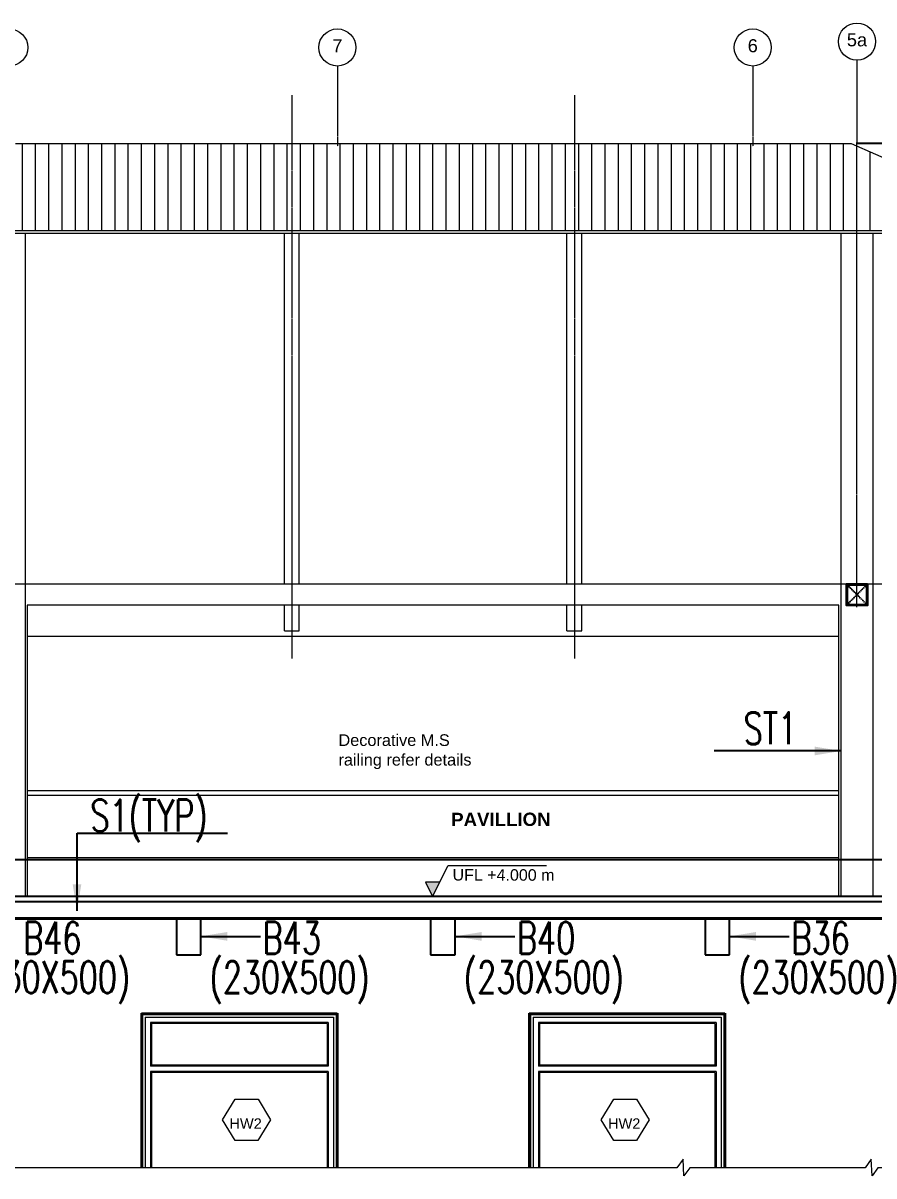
# Model space of a CAD drawing. Header units: millimetres. Extents: x 2659630 to 6742168, y -2425387 to -732288.
# Drawn here: x 3459895 to 3467925, y -1223273 to -1212390 of the extents above; entities that cross this region are included whole.
import ezdxf
from ezdxf.enums import TextEntityAlignment as Align

# ---------------------------------------------------------------- set-up
doc = ezdxf.new("R2010")
doc.units = ezdxf.units.MM
doc.linetypes.add('Grid Line', pattern=[22.225, 12.7, -3.175, 3.175, -3.175])
doc.linetypes.add('Hidden', pattern=[7.14375, 4.7625, -2.38125])
for name, color, linetype, lineweight in [('A-AREA-IDEN', 2, 'Continuous', 9), ('A-DOOR', 31, 'Continuous', 18), ('A-DOOR-FRAM', 31, 'Continuous', 18), ('A-FLOR-HRAL', 11, 'Continuous', 18), ('A-GLAZ-IDEN', 152, 'Continuous', 9), ('A-GRID-MODE', 80, 'Continuous', 0), ('A-hatch', 253, 'Continuous', 0), ('A-PLASTER', 50, 'Continuous', 0), ('A-ROOF', 6, 'Continuous', 0), ('A-ROOF-PATT', 132, 'Continuous', 0), ('A-STAIRS', 31, 'Continuous', 18), ('A-TEXT', 211, 'Continuous', 9), ('A-WALL', 113, 'Continuous', 9), ('elevation 02', 2, 'Continuous', 9), ('G-ANNO-DIMS', 111, 'Continuous', 9), ('I-WALL', 2, 'Continuous', 18), ('S-GRID', 1, 'Continuous', 9), ('section-steel', 27, 'Continuous', 30)]:
    doc.layers.add(name, color=color, linetype=linetype, lineweight=lineweight)
for name, color, linetype in [('A-LINE-1 HIDDEN', 1, 'Continuous'), ('A-MOULDING', 20, 'Continuous'), ('S-BEAM NO', 3, 'Continuous'), ('S-COLUMN NO', 2, 'Continuous'), ('S-CONCRET LINE', 4, 'Continuous'), ('S-DIM-1', 5, 'Continuous'), ('S-LEVEL SECTION', 3, 'Continuous')]:
    doc.layers.add(name, color=color, linetype=linetype)
doc.styles.add('Arial', font='arial.ttf', dxfattribs={"height": 123})
doc.styles.add('Arial_1', font='arial.ttf', dxfattribs={"height": 98.353293})
doc.styles.add('Arial_5', font='arial.ttf', dxfattribs={"height": 108.188623})
doc.styles.add('Arial_B', font='arialbd.ttf', dxfattribs={"height": 125.853552})
doc.styles.add('ROMANS', font='r.shx', dxfattribs={"width": 0.7})
doc.dimstyles.new('dim100', dxfattribs={"dimtxt": 250, "dimasz": 250, "dimexe": 200, "dimexo": 200, "dimgap": 100, "dimtad": 1, "dimdec": 0, "dimrnd": 1, "dimzin": 0, "dimdsep": 46, "dimtxsty": 'ROMANS', "dimcen": 0, "dimclrd": 5, "dimclre": 5, "dimclrt": 4, "dimadec": 0, "dimazin": 0, "dimtfac": 1, "dimtdec": 0, "dimtix": 1, "dimtofl": 0, "dimtmove": 2, "dimatfit": 3, "dimfxl": 1, "dimtolj": 1, "dimtzin": 0, "dimlwd": -1, "dimlwe": -1, "dimarcsym": 0})
doc.dimstyles.new('dim33.33', dxfattribs={"dimtxt": 250, "dimasz": 250, "dimexe": 200, "dimexo": 200, "dimgap": 100, "dimtad": 1, "dimdec": 0, "dimlfac": 0.333331, "dimzin": 0, "dimdsep": 46, "dimtxsty": 'ROMANS', "dimcen": 0, "dimclrd": 5, "dimclre": 5, "dimclrt": 4, "dimadec": 0, "dimazin": 0, "dimtfac": 1, "dimtdec": 0, "dimtix": 1, "dimtofl": 0, "dimtmove": 2, "dimatfit": 3, "dimfxl": 1, "dimtolj": 1, "dimtzin": 0, "dimlwd": -1, "dimlwe": -1, "dimarcsym": 0})

# ---------------------------------------------------------------- blocks, each defined once
blk = doc.blocks.new('Grid - M_Grid Head - Circle-24584-GROUND FLOOR PLAN-01')
at = {"layer": 'A-GRID-MODE'}
blk.add_circle((0, 0), 3.5, dxfattribs=at)
blk = doc.blocks.new('Spot section')
at = {"layer": 'G-ANNO-DIMS'}
h = blk.add_hatch(color=256, dxfattribs=at)
h.dxf.hatch_style = 1
h.paths.add_polyline_path([(0, 136), (67, 0), (135, 136)])
blk.add_lwpolyline([(135, 136), (0, 136), (67, 0), (213, 294), (1141, 294)], dxfattribs=at)

msp = doc.modelspace()

# ---------------------------------------------------------------- hatches: boundary and pattern name
at = {"layer": 'A-hatch', "lineweight": -3}
h = msp.add_hatch(color=256, dxfattribs=at)
h.dxf.hatch_style = 1
h.paths.add_polyline_path([(3467858.659, -1217692.398), (3467670.659, -1217692.398), (3467670.66, -1217880.397), (3467858.66, -1217880.397)], flags=16)
h.paths.add_polyline_path([(3467864.659, -1217686.398), (3467664.659, -1217686.398), (3467664.66, -1217886.397), (3467864.66, -1217886.397)])
at = {"layer": 'A-ROOF-PATT', "lineweight": 18}
h = msp.add_hatch(dxfattribs=at)
h.set_pattern_fill('ANSI31', color=256, scale=1000, angle=45, style=0)
h.set_pattern_definition([(90, (3274638.1, -1240572.43), (-125, 0), [])])
h.paths.add_polyline_path([(3459822.205, -1213525.913), (3457966.399, -1214352.171), (3469566.005, -1214352.171), (3467710.197, -1213525.912)])

# ---------------------------------------------------------------- linework, layer by layer
at = {"layer": 'A-DOOR'}
for p, q in [((3461048.202, -1221773.371), (3462824.202, -1221773.371)), ((3464708.202, -1221773.371), (3466484.202, -1221773.371)), ((3462774.202, -1221823.371), (3461098.202, -1221823.371)), ((3462764.202, -1221833.371), (3461108.202, -1221833.371)), ((3466434.202, -1221823.371), (3464758.202, -1221823.371)), ((3466424.202, -1221833.371), (3464768.202, -1221833.371)), ((3462774.202, -1222236.348), (3461098.202, -1222236.348)), ((3462774.202, -1222286.348), (3461098.202, -1222286.348)), ((3462764.202, -1222226.348), (3461108.202, -1222226.348)), ((3462764.202, -1222296.348), (3461108.202, -1222296.348)), ((3466434.202, -1222236.348), (3464758.202, -1222236.348)), ((3466434.202, -1222286.348), (3464758.202, -1222286.348)), ((3466424.202, -1222226.348), (3464768.202, -1222226.348)), ((3466424.202, -1222296.348), (3464768.202, -1222296.348))]:
    msp.add_line(p, q, dxfattribs=at)
at = {"layer": 'A-DOOR-FRAM'}
for p, q in [((3461048.202, -1221773.371), (3461048.202, -1223196.933)), ((3462824.202, -1221773.371), (3462824.202, -1223196.933)), ((3464708.202, -1221773.371), (3464708.202, -1223196.933)), ((3466484.202, -1221773.371), (3466484.202, -1223196.933)), ((3461098.202, -1221823.371), (3461098.202, -1222236.348)), ((3461108.202, -1221833.371), (3461108.202, -1222226.348)), ((3462764.202, -1221833.371), (3462764.202, -1222226.348)), ((3462774.202, -1221823.371), (3462774.202, -1222236.348)), ((3464758.202, -1221823.371), (3464758.202, -1222236.348)), ((3464768.202, -1221833.371), (3464768.202, -1222226.348)), ((3466424.202, -1221833.371), (3466424.202, -1222226.348)), ((3466434.202, -1221823.371), (3466434.202, -1222236.348)), ((3461098.202, -1222286.348), (3461098.202, -1223196.933)), ((3461108.202, -1222296.348), (3461108.202, -1223196.933)), ((3462764.202, -1222296.348), (3462764.202, -1223196.933)), ((3462774.202, -1222286.348), (3462774.202, -1223196.933)), ((3464758.202, -1222286.348), (3464758.202, -1223196.933)), ((3464768.202, -1222296.348), (3464768.202, -1223196.933)), ((3466424.202, -1222296.348), (3466424.202, -1223196.933)), ((3466434.202, -1222286.348), (3466434.202, -1223196.933))]:
    msp.add_line(p, q, dxfattribs=at)
at = {"layer": 'A-FLOR-HRAL'}
for p, q in [((3467594.66, -1219636.478), (3459934.593, -1219636.478)), ((3467594.66, -1219681.478), (3459934.593, -1219681.478))]:
    msp.add_line(p, q, dxfattribs=at)
at = {"layer": 'A-GLAZ-IDEN'}
for points in [[(3462110.99, -1222939.044), (3461896.272, -1222939.044), (3461778.265, -1222744.153), (3461896.272, -1222549.262), (3462112.583, -1222549.262), (3462230.589, -1222744.153), (3462110.99, -1222939.044)], [(3465683.769, -1222939.044), (3465469.051, -1222939.044), (3465351.044, -1222744.153), (3465469.051, -1222549.262), (3465685.362, -1222549.262), (3465803.368, -1222744.153), (3465683.769, -1222939.044)]]:
    msp.add_lwpolyline(points, close=True, dxfattribs=at)
at = {"layer": 'A-LINE-1 HIDDEN', "linetype": 'Hidden', "ltscale": 0.5}
for p, q in [((3467670.659, -1217692.393), (3467858.66, -1217880.392)), ((3467670.66, -1217880.392), (3467858.659, -1217692.393))]:
    msp.add_line(p, q, dxfattribs=at)
at = {"layer": 'A-LINE-1 HIDDEN', "linetype": 'Hidden'}
msp.add_line((3451881.202, -1220286.482), (3475631.202, -1220286.48), dxfattribs=at)
for points in [[(3461011.202, -1223196.933), (3461011.202, -1221736.371), (3462861.202, -1221736.371), (3462861.202, -1223196.933)], [(3464671.202, -1223196.933), (3464671.202, -1221736.371), (3466521.202, -1221736.371), (3466521.202, -1223196.933)]]:
    msp.add_lwpolyline(points, dxfattribs=at)
at = {"layer": 'A-MOULDING'}
msp.add_line((3475651.202, -1220636.478), (3451901.202, -1220636.478), dxfattribs=at)
at = {"layer": 'A-PLASTER'}
msp.add_line((3451893.202, -1220848.478), (3475639.202, -1220848.478), dxfattribs=at)
at = {"layer": 'A-ROOF', "linetype": 'Continuous'}
for p, q in [((3459822.205, -1213525.913), (3467710.197, -1213525.912)), ((3467710.197, -1213525.912), (3473101.203, -1215926.142)), ((3469566.005, -1214352.171), (3457966.4, -1214352.171)), ((3469554.617, -1214377.75), (3457977.788, -1214377.75)), ((3467594.66, -1218179.49), (3459934.593, -1218179.49))]:
    msp.add_line(p, q, dxfattribs=at)
at = {"layer": 'A-STAIRS'}
msp.add_lwpolyline([(3481932.86, -1223196.933), (3469738.553, -1223196.933), (3469684.164, -1223272.835), (3469675.758, -1223114.307), (3469616.55, -1223196.933), (3467962.533, -1223196.933), (3467908.144, -1223272.835), (3467899.738, -1223114.307), (3467840.53, -1223196.933), (3466186.514, -1223196.933), (3466132.124, -1223272.835), (3466123.742, -1223114.752), (3466064.51, -1223196.933), (3448437.462, -1223196.933)], dxfattribs=at)
at = {"layer": 'A-WALL'}
for p, q in [((3480369.202, -1217686.393), (3451631.203, -1217686.397)), ((3467594.66, -1217886.39), (3459934.593, -1217886.391)), ((3459934.593, -1217886.391), (3459934.593, -1220636.478)), ((3467594.66, -1220636.478), (3467594.66, -1217886.39)), ((3459934.593, -1220266.469), (3467594.66, -1220266.474))]:
    msp.add_line(p, q, dxfattribs=at)
at = {"layer": 'elevation 02', "color": 2}
for p, q in [((3459914.593, -1214377.75), (3459914.593, -1220636.478)), ((3462361.282, -1217686.396), (3462361.282, -1214377.75)), ((3462501.282, -1217686.396), (3462501.282, -1214377.75)), ((3465027.971, -1217686.395), (3465027.971, -1214377.75)), ((3465167.971, -1217686.395), (3465167.971, -1214377.75)), ((3467614.66, -1220636.478), (3467614.66, -1214377.75)), ((3467914.66, -1214377.75), (3467914.66, -1220636.478)), ((3462361.282, -1218126.178), (3462361.282, -1217886.391)), ((3462501.282, -1218126.178), (3462501.282, -1217886.391)), ((3465027.971, -1218126.178), (3465027.971, -1217886.39)), ((3465167.971, -1218126.178), (3465167.971, -1217886.39)), ((3462361.282, -1218126.178), (3462501.282, -1218126.178)), ((3465027.971, -1218126.178), (3465167.971, -1218126.178))]:
    msp.add_line(p, q, dxfattribs=at)
at = {"layer": 'I-WALL'}
for p, q in [((3461023.202, -1221748.371), (3461023.202, -1223196.933)), ((3464683.202, -1221748.371), (3464683.202, -1223196.933))]:
    msp.add_line(p, q, dxfattribs=at)
for points in [[(3461023.202, -1221748.371), (3462849.202, -1221748.371), (3462849.202, -1223196.933)], [(3464683.202, -1221748.371), (3466509.202, -1221748.371), (3466509.202, -1223196.933)]]:
    msp.add_lwpolyline(points, dxfattribs=at)
at = {"layer": 'S-CONCRET LINE'}
for p, q in [((3461341.202, -1220836.395), (3461341.202, -1221186.398)), ((3461571.202, -1221186.398), (3461571.202, -1220836.395)), ((3463741.202, -1220836.395), (3463741.202, -1221186.398)), ((3463971.202, -1221186.398), (3463971.202, -1220836.395)), ((3466331.202, -1220836.395), (3466331.202, -1221186.398)), ((3466561.202, -1221186.398), (3466561.202, -1220836.395)), ((3461341.202, -1221186.398), (3461571.202, -1221186.398)), ((3463741.202, -1221186.398), (3463971.202, -1221186.398)), ((3466331.202, -1221186.398), (3466561.202, -1221186.398))]:
    msp.add_line(p, q, dxfattribs=at)
msp.add_lwpolyline([(3475881.202, -1220686.397), (3451881.202, -1220686.397), (3451881.202, -1220286.482), (3451397.74, -1220286.482, 0.985676403), (3451401.2, -1220526.449), (3451401.199, -1220751.44), (3451531.202, -1220751.441), (3451531.201, -1220946.415), (3451651.202, -1220946.415), (3451651.202, -1221186.478), (3451881.202, -1221186.478), (3451881.202, -1220836.397), (3475651.202, -1220836.397)], format="xyb", dxfattribs=at)
at = {"layer": 'S-GRID', "linetype": 'Grid Line'}
for p, q in [((3467764.66, -1212740.226), (3467764.66, -1213525.91)), ((3462861.202, -1212795.898), (3462861.202, -1213552.002)), ((3466781.202, -1212795.898), (3466781.202, -1213552.002)), ((3462431.282, -1213072.398), (3462431.282, -1218387.073)), ((3465097.971, -1213072.398), (3465097.971, -1218387.073)), ((3467764.66, -1217902.458), (3467764.66, -1213518.977))]:
    msp.add_line(p, q, dxfattribs=at)
at = {"layer": 'S-LEVEL SECTION'}
msp.add_line((3484411.662, -1213525.91), (3467764.66, -1213525.91), dxfattribs=at)
at = {"layer": 'section-steel'}
for points in [[(3467864.659, -1217686.393), (3467664.659, -1217686.393), (3467664.66, -1217886.392), (3467864.66, -1217886.392)], [(3467858.659, -1217692.393), (3467670.659, -1217692.393), (3467670.66, -1217880.392), (3467858.66, -1217880.392)]]:
    msp.add_lwpolyline(points, close=True, dxfattribs=at)

# ---------------------------------------------------------------- block references
at = {"layer": 'A-GRID-MODE', "xscale": 49.99999999999998, "yscale": 49.99999999999998, "zscale": 49.99999999999998}
for p in [(3467764.66, -1212565.226), (3459764.593, -1212620.898), (3462861.202, -1212620.898), (3466781.202, -1212620.898)]:
    msp.add_blockref('Grid - M_Grid Head - Circle-24584-GROUND FLOOR PLAN-01', p, dxfattribs=at)
at = {"layer": 'G-ANNO-DIMS'}
msp.add_blockref('Spot section', (3463692.945, -1220636.477), dxfattribs=at)

# ---------------------------------------------------------------- texts
at = {"layer": 'A-AREA-IDEN', "insert": (3464403.498, -1219844.094), "char_height": 125.8536, "width": 1345.94379, "attachment_point": 2, "rotation": 0.1314106, "line_spacing_factor": 0.938532, "style": 'Arial_B'}
msp.add_mtext('PAVILLION', dxfattribs=at)
at = {"layer": 'A-GLAZ-IDEN', "char_height": 98.3533, "width": 244.8, "attachment_point": 8, "line_spacing_factor": 0.938532, "style": 'Arial_1'}
for insert in [(3461994.932, -1222827.753), (3465567.711, -1222827.753)]:
    msp.add_mtext('HW2', dxfattribs=dict(at, insert=insert))
at = {"layer": 'A-TEXT', "insert": (3462871.277, -1219103.935), "char_height": 110, "width": 1388.15121, "attachment_point": 1, "line_spacing_factor": 1.010232, "style": 'Arial_1'}
msp.add_mtext('Decorative M.S railing refer details', dxfattribs=at)
at = {"layer": 'G-ANNO-DIMS', "insert": (3463948.085, -1220376.113), "char_height": 108.18862, "width": 1040.12588, "attachment_point": 1, "rotation": 359.8685894, "line_spacing_factor": 0.938532, "style": 'Arial_5'}
msp.add_mtext('UFL +4.000 m', dxfattribs=at)
at = {"layer": 'S-BEAM NO', "style": 'ROMANS', "width": 0.7}
for s, p in [('ST1', (3466947.954, -1219047.614, 0)), ('S1(TYP)', (3461084.248, -1219870.611, 0)), ('B46', (3460171.327, -1221025.656, 0)), ('B43', (3462431.327, -1221025.656, 0)), ('B40', (3464831.327, -1221025.656, 0)), ('B36', (3467421.327, -1221025.656, 0)), ('(230X500)', (3460150.421, -1221396.847)), ('(230X500)', (3462410.421, -1221396.847)), ('(230X500)', (3464810.421, -1221396.847)), ('(230X500)', (3467400.421, -1221396.847))]:
    msp.add_text(s, height=300, dxfattribs=at).set_placement(p, align=Align.MIDDLE_CENTER)

# ---------------------------------------------------------------- leaders
at = {"layer": 'S-COLUMN NO', "ltscale": 2500, "path_type": 1}
msp.add_leader([(3467614.66, -1219261.434), (3466415.637, -1219261.434)], dimstyle='dim100', override={"dimgap": 100, "dimtad": 0}, dxfattribs=at)
at = {"layer": 'S-COLUMN NO', "ltscale": 1200}
msp.add_leader([(3460403.844, -1220768.99), (3460403.844, -1220035.775), (3461823.338, -1220035.775)], dimstyle='dim100', override={"dimgap": 100, "dimtad": 0}, dxfattribs=at)
at = {"layer": 'S-DIM-1'}
for points in [[(3461571.202, -1221011.396), (3462134.886, -1221011.396)], [(3463971.202, -1221011.396), (3464534.886, -1221011.396)], [(3466561.202, -1221011.396), (3467124.886, -1221011.396)]]:
    msp.add_leader(points, dimstyle='dim33.33', dxfattribs=at)

# ---------------------------------------------------------------- next in the draw order: texts
at = {"layer": 'A-GRID-MODE', "width": 114, "attachment_point": 2, "line_spacing_factor": 0.938532, "style": 'Arial', "bg_fill": 3, "box_fill_scale": 1.25, "bg_fill_color": 0, "bg_fill_transparency": 0}
for s, insert, char_height in [('7', (3462861.141, -1212542.747), 122.942), ('6', (3466781.141, -1212542.747), 122.942), ('5a', (3467764.599, -1212487.075), 122.9416)]:
    msp.add_mtext(s, dxfattribs=dict(at, insert=insert, char_height=char_height))

doc.saveas('drawing.dxf')
